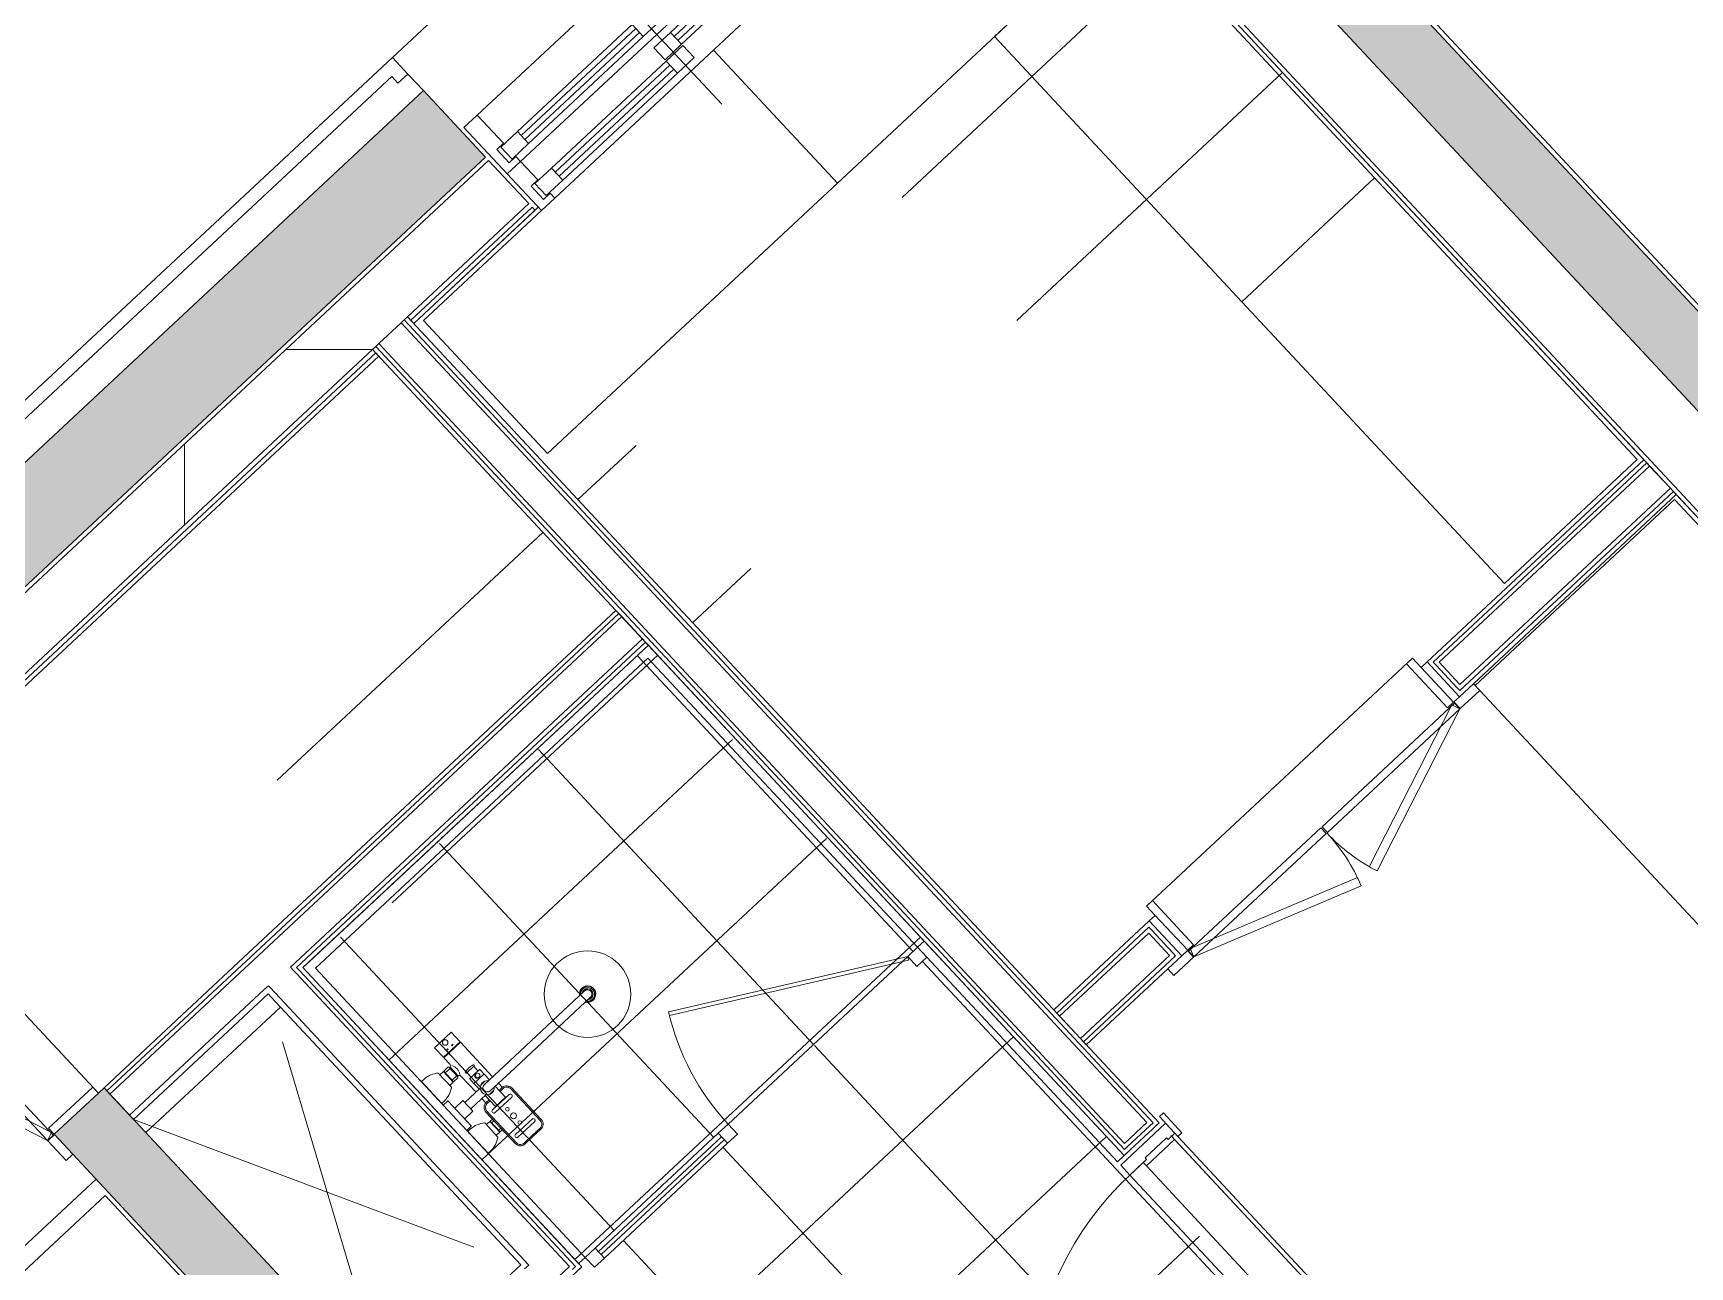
# Model space of a CAD drawing. Header units: millimetres. Extents: x -71377 to 516042, y -145869 to 441446.
# Drawn here: x 267481 to 271126, y 224229 to 226943 of the extents above; entities that cross this region are included whole.
import ezdxf

# ---------------------------------------------------------------- set-up
doc = ezdxf.new("R2010")
doc.units = ezdxf.units.MM
doc.header["$LTSCALE"] = 1000
doc.linetypes.add('_점선_S_', pattern=[1.6, 0.8, -0.8])
for name, color, linetype, lineweight in [('_ A-furn _', 6, 'Continuous', 5), ('A-door', 4, 'Continuous', 5), ('A-door-hdln', 8, 'Continuous', 5), ('A-ele-8', 8, 'Continuous', 5), ('A-fnsh', 5, 'Continuous', 5), ('A-fnsh-4', 4, 'Continuous', 5), ('A-furn', 6, 'Continuous', 5), ('A-glas', 5, 'Continuous', 5), ('A-hat', 251, 'Continuous', 5), ('A-insu', 251, 'Continuous', 5), ('A-wind', 4, 'Continuous', 5), ('A-wind-hdln', 8, 'Continuous', 5), ('A_cwall', 2, 'Continuous', 5), ('A_fnsh', 5, 'Continuous', 5), ('A_fnsh-4', 4, 'Continuous', 5), ('AA_발코니선', 4, '_점선_S_', 5), ('AA_오픈', 8, '_점선_S_', 5), ('AA_위생', 4, 'Continuous', 5), ('패밀리로 가져오기', 8, 'Continuous', 5)]:
    doc.layers.add(name, color=color, linetype=linetype, lineweight=lineweight)

# ---------------------------------------------------------------- blocks, each defined once
blk = doc.blocks.new('3D_수납가구 - 실선_ 대각선X-2308846-지반층 배치도')
at = {"layer": '_ A-furn _'}
for p, q in [((6.767919558114955e-14, 1049.999999999935), (600.0000000000015, 1049.999999999935)), ((0, 0), (0, 1034.99999999521)), ((600.0000000000015, 1049.999999999935), (600.0000000000015, -3.383959779057477e-14)), ((600.0000000000015, -3.383959779057477e-14), (0, 0))]:
    blk.add_line(p, q, dxfattribs=at)
blk = doc.blocks.new('대장2_59A_1층_rvt-6-지반층 배치도')
at = {"layer": 'A-furn', "extrusion": (0, 0, -1), "zscale": -1, "rotation": 316.9999987515241}
blk.add_blockref('3D_수납가구 - 실선_ 대각선X-2308846-지반층 배치도', (-8749.269176955406, -40678.44690634568), dxfattribs=at)
blk = doc.blocks.new('3D_팬트리문 - _A_팬트리문_8X23-2183192-지반층 배치도')
at = {"layer": 'A-furn'}
for p, q in [((-24.12295168562667, 209.3080573302106), (-400.0000000000002, 72.49999999997092)), ((-393.1595971334881, 53.70614758425229), (-17.2825488191147, 190.514204914492)), ((-24.12295168562667, 209.3080573302106), (-17.28254881911468, 190.514204914492)), ((24.12295168562662, 209.3080573302312), (17.28254881911464, 190.5142049145126)), ((393.1595971334881, 53.70614758427283), (17.28254881911463, 190.5142049145126)), ((24.12295168562662, 209.3080573302312), (400.0000000000002, 72.49999999999157)), ((-460.0000000000002, 72.49999999999378), (-460.0000000000001, 52.49999999999527)), ((-401.0000000000143, 72.49999999999378), (-460.0000000000002, 72.49999999999378)), ((-460.0000000000001, 52.49999999999527), (-417.9999999999964, 52.49999999999527)), ((-418, 52.50000000000309), (-418, -52.49999999999687)), ((-400.0000000000002, 52.50000000000309), (-418, 52.50000000000309)), ((-401.0000000000143, 52.49999999999527), (-401.0000000000143, 72.49999999999378)), ((-2.000000000008276, 72.49999999999645), (-400.0000000000067, 72.49999999999648)), ((-400.0000000000067, 72.49999999999648), (-400.0000000000067, 55.50000000002271)), ((-400.0000000000002, 72.49999999997092), (-393.1595971334881, 53.70614758425229)), ((-400.0000000000067, 55.50000000002271), (-2.000000000008276, 55.50000000002271)), ((-382.0000000000002, 52.49999999999213), (-400.0000000000002, 52.49999999999213)), ((-400.0000000000002, -52.49999999999689), (-400.0000000000002, 52.50000000000309)), ((-382.0000000000002, -80.49999999999855), (-382.0000000000002, 52.49999999999213)), ((-2.000000000008276, 55.50000000002271), (-2.000000000008276, 72.49999999999645)), ((1.999999999991766, 72.49999999998906), (1.999999999991766, 55.5000000000249)), ((400.0000000000103, 72.49999999998907), (1.999999999991766, 72.49999999998906)), ((1.999999999991766, 55.5000000000249), (400.0000000000102, 55.50000000002488)), ((400.0000000000002, 52.49999999999889), (381.9999999999999, 52.49999999999893)), ((381.9999999999999, 52.49999999999893), (381.9999999999999, -80.49999999999679)), ((400.0000000000002, 72.49999999999157), (393.1595971334881, 53.70614758427283)), ((400.0000000000102, 55.50000000002488), (400.0000000000103, 72.49999999998907)), ((418, 52.49999999999145), (400.0000000000002, 52.49999999999145)), ((400.0000000000002, 52.49999999999145), (400.0000000000002, -52.49999999999687)), ((460.0000000000002, 72.50000000000308), (400.9999999999847, 72.50000000000308)), ((400.9999999999847, 72.50000000000308), (400.9999999999847, 52.50000000000096)), ((418, -52.49999999999683), (418, 52.49999999999145)), ((417.9999999999754, 52.50000000000096), (460.0000000000002, 52.50000000000096)), ((460.0000000000002, 52.50000000000096), (460.0000000000002, 72.50000000000308)), ((-418, -52.49999999999687), (-400.0000000000002, -52.49999999999689)), ((-400.0000000000002, -52.49999999999591), (-400.0000000000002, -80.49999999999858)), ((400.0000000000002, -80.49999999999683), (400.0000000000002, -52.49999999999311)), ((400.0000000000002, -52.49999999999687), (418, -52.49999999999683)), ((-400.0000000000002, -80.49999999999858), (-382.0000000000002, -80.49999999999855)), ((-400.0000000000002, -80.49999999999672), (400.0000000000002, -80.49999999999672)), ((381.9999999999999, -80.49999999999679), (400.0000000000002, -80.49999999999683))]:
    blk.add_line(p, q, dxfattribs=at)
for centre, radius, start, end in [((-400.0000000000103, 72.49999999999285), 400.0000000000021, 359.9999999999997, 19.99999999999577), ((399.999999999869, 72.49999999999022), 399.9999999998775, 160, 180)]:
    blk.add_arc(centre, radius, start, end, dxfattribs=at)
blk = doc.blocks.new('3D_세대_샤워부스문 - _A_샤워부스문_10x18-2140221-지반층 배치도')
at = {"layer": 'A-door'}
for p, q in [((83.34628195640356, 278.0717967697243), (87.34628195640352, 284.9999999999998)), ((551.0000000000006, 8.07179676972455), (83.34628195640356, 278.0717967697243)), ((555.0000000000006, 14.99999999999994), (87.34628195640349, 284.9999999999998)), ((551.0000000000006, 8.07179676972455), (555.0000000000006, 14.99999999999994))]:
    blk.add_line(p, q, dxfattribs=at)
at = {"layer": 'A-door-hdln'}
blk.add_arc((555.0000000000006, 14.99999999999994), 539.9999999999997, 150.0000000000001, 180, dxfattribs=at)
at = {"layer": 'AA_위생'}
for p, q in [((-384.9999999999988, 14.99999999999997), (-414.9999999999989, 14.99999999999997)), ((-414.9999999999989, 14.99999999999997), (-414.9999999999989, -14.99999999999997)), ((-384.9999999999988, -15.00000000000001), (-384.9999999999988, 14.99999999999997)), ((-384.9999999999993, 4.100726368502299), (-14.99999999999997, 4.100726368502327)), ((-384.9995698269572, 14.99999999999997), (-15.00000000000823, 15)), ((15.00000000000002, 15), (-15.00000000000001, 15)), ((-15.00000000000001, 15), (-15.00000000000002, -15)), ((15.00000000000001, -15), (15.00000000000002, 15)), ((585.0000000000005, 15.00000000000001), (555.0000000000005, 14.99999999999997)), ((555.0000000000005, 14.99999999999997), (555.0000000000005, -15.00000000000001)), ((585.0000000000005, -14.99999999999997), (585.0000000000005, 15.00000000000001)), ((-414.9999999999989, -14.99999999999997), (-384.9999999999988, -15.00000000000001)), ((-384.9999999999993, -4.100726368499727), (-14.99999999999997, -4.100726368499701)), ((-384.9995698269572, -14.99999999999997), (-15.00000000000823, -15)), ((-15.00000000000002, -15), (15.00000000000001, -15)), ((555.0000000000005, -15.00000000000001), (585.0000000000005, -14.99999999999997))]:
    blk.add_line(p, q, dxfattribs=at)
blk = doc.blocks.new('2D_세대_샤워수전_레인형_ - 샤워수전_레인형__dwg-1840169-지반층 배치도')
at = {"layer": '패밀리로 가져오기'}
for p, q in [((-11.30000000001743, 402.7209829994827), (-11.30000000001743, 394.3513951962814)), ((11.2999999999884, 402.7209829994827), (11.29999999998836, 394.3513951962814)), ((-57.08702653672662, 109.3981898803904), (-55.36840286268851, 109.3981898803904)), ((-41, 82.39818988039045), (-40.99999999999999, 111.3981898803904)), ((-40.50000000000001, 111.8981898803904), (-9.449999999924318, 111.8981898803904)), ((22.3670345360006, 121.8981898803904), (9.500000000000014, 121.8981898803904)), ((22.33366408306756, 120.8981898803904), (22.33366408306757, 111.8981898803904)), ((25.33366408300934, 120.8981898803904), (25.33366408300935, 111.8981898803904)), ((132.3336640830094, 135.8981898803904), (37.33366408306757, 135.8981898803904)), ((132.3336640830094, 132.8981898803904), (37.33366408306755, 132.8981898803904)), ((-57.08702653672662, 84.39818988039043), (-55.36840286268851, 84.39818988039043)), ((-54.38238956552231, 87.23152321338421), (-54.3823895655223, 106.5648565468728)), ((-52.41036297110257, 106.8981898803904), (-40.99999999999999, 106.8981898803904)), ((-52.41036297110259, 86.89818988039042), (-40.99999999999999, 86.89818988039042)), ((-38.99999999999999, 97.56949525178061), (-38.99999999999999, 99.56949525186792)), ((-28.99999999999999, 99.56949525186792), (-28.99999999999999, 97.56949525178061)), ((-13.99999999999999, 103.5502572282858), (-14, 90.24612253249506)), ((-9.499999999999998, 38.5), (-9.500000000000002, 84.65074116628968)), ((9.500000000000004, 38.5), (9.500000000000005, 84.65074116628968)), ((14, 103.5502572282858), (14.00000000000002, 90.24612253249506)), ((22.33366408306756, 72.89818988039042), (22.33366408306756, 81.89818988039042)), ((25.33366408300936, 72.89818988039042), (25.33366408300936, 81.89818988039043)), ((-97.05114543371019, 40.00000000000001), (-54.651145433716, 40)), ((-61.90114543359959, 65.70000000018626), (-89.90114543371601, 65.70000000018626)), ((-88.79376077602501, 66.89664543507388), (-62.35276077591697, 66.89664543507388)), ((-88.79376077602501, 65.89664543507388), (-62.35276077591698, 65.89664543507388)), ((-86.85114543361124, 51.39999999987777), (-86.85114543361124, 65.70000000018626)), ((-85.85114543361122, 50.39999999987777), (-85.85114543361124, 51.39999999987778)), ((-65.85114543361125, 50.39999999987778), (-65.85114543361124, 51.39999999987778)), ((-64.85114543361124, 51.39999999987777), (-64.85114543361124, 65.70000000018625)), ((-9.499999999999993, 71.89818988039043), (-58.35276077591696, 71.89818988039042)), ((22.36703453600058, 71.89818988039042), (9.500000000000002, 71.89818988039043)), ((132.3336640830094, 60.89818988039043), (37.33366408306756, 60.8981898803904)), ((132.3336640830094, 57.89818988039043), (37.33366408306757, 57.8981898803904)), ((95.34885456628399, 39.99999999999999), (52.94885456628981, 39.99999999999999)), ((63.14885456638876, 51.39999999987775), (63.14885456638876, 57.89818988039041)), ((64.14885456638876, 50.39999999987776), (64.14885456638876, 51.39999999987775)), ((84.14885456638876, 50.39999999987776), (84.14885456638876, 51.39999999987776)), ((85.14885456638876, 51.39999999987776), (85.14885456638875, 57.89818988039041)), ((37.00000000000001, 14), (-37, 13.99999999999999))]:
    blk.add_line(p, q, dxfattribs=at)
at = {"layer": '패밀리로 가져오기', "flags": 128}
for points in [[(-9.49999999999999, 96.89818988039043), (-9.500000000000005, 156.4406407167844), (-9.500000000000005, 398.536189097882)], [(9.500000000000005, 96.89818988039042), (9.49999999999999, 156.4406407167844), (9.500000000000039, 398.536189097882)], [(-9.49999999999998, 121.8981898803904), (-113.3511454336112, 121.8981898803904), (-113.3511454336112, 71.89818988039043), (-92.79376077611232, 71.89818988039043)], [(-9.449999999924326, 81.89818988039042), (-26.99999999999999, 81.8981898803904), (-27, 111.8981898803904)], [(9.499999999999998, 111.8981898803904), (43.01499999998487, 111.8981898803904), (43.01499999998489, 81.89818988039042), (9.50000000000001, 81.8981898803904)], [(43.83366408300935, 71.89818988039042), (43.83366408300936, 96.89818988039043), (43.83366408300937, 121.8981898803904)], [(51.83366408300936, 71.89818988039042), (51.83366408300935, 96.89818988039042), (51.83366408300937, 121.8981898803904)], [(117.8336640830676, 71.8981898803904), (117.8336640830676, 96.89818988039042), (117.8336640830676, 121.8981898803904)], [(125.8336640830094, 71.8981898803904), (125.8336640830094, 96.89818988039042), (125.8336640830094, 121.8981898803904)], [(144.3336640830676, 72.8981898803904), (144.3336640830676, 96.89818988039042), (144.3336640830676, 120.8981898803904)], [(147.3336640830094, 72.8981898803904), (147.3336640830094, 96.89818988039043), (147.3336640830094, 120.8981898803904)], [(-29, 81.89818988039042), (-26.99999999999999, 81.8981898803904), (-40.5, 81.89818988039042)], [(-91.85114543361125, 40.00000000000001), (-91.85114543361125, 50.39999999987778), (-59.85114543361124, 50.39999999987777), (-59.85114543361123, 40.00000000000001)], [(-88.79376077602501, 65.70000000018625), (-88.79376077602501, 67.89664543507388), (-62.35276077591698, 67.89664543507388), (-62.35276077591698, 65.70000000018626)], [(16, 14), (16, 38.5), (-16, 38.5), (-16, 14)], [(90.14885456638876, 57.89818988039042), (90.14885456638876, 51.39999999987776), (58.14885456638877, 51.39999999987777), (58.14885456638876, 57.89818988039041)], [(90.14885456638876, 39.99999999999999), (90.14885456638876, 50.39999999987776), (58.14885456638877, 50.39999999987777), (58.14885456638876, 39.99999999999999)], [(-108.8511454336112, 8), (-108.8511454336112, 0), (-42.85114543361124, 0), (-42.85114543361124, 8.000000000000007)], [(38, 13), (38, 0), (-38, 0), (-38, 13)], [(107.1488545663888, 7.999999999999992), (107.1488545663888, 0), (41.14885456638876, 0), (41.14885456638876, 7.999999999999994)]]:
    blk.add_lwpolyline(points, dxfattribs=at)
for points in [[(-114.8511454336113, 71.89818988039042), (-114.8511454336113, 121.8981898803904), (-143.3511454336112, 121.8981898803904), (-143.3511454336112, 71.89818988039043)], [(-122.2066063033999, 102.8981898803904), (-121.2066063033999, 106.8981898803904), (-120.2066063035163, 102.8981898803904)], [(-122.2066063033999, 90.89818988039043), (-121.2066063033999, 86.89818988039043), (-120.2066063035163, 90.89818988039043)], [(-91.85114543361125, 64.20000000018626), (-91.85114543361125, 51.39999999987778), (-59.85114543361124, 51.39999999987778), (-59.85114543361124, 64.20000000018628), (-61.35114543361123, 65.70000000018625), (-90.35114543361125, 65.70000000018626)]]:
    blk.add_lwpolyline(points, close=True, dxfattribs=at)
at = {"layer": '패밀리로 가져오기'}
for centre, radius in [((0, 398.536189097882), 95.25000000000013), ((-135.8999999999942, 96.89818988039045), 5.999999999999983), ((-33.99999999999999, 99.56949525186793), 4.999999999999985), ((64.83366408300935, 96.89818988039043), 4.000000000000017), ((84.83366408300935, 96.89818988039043), 6.500000000000015), ((104.8336640830094, 96.89818988039043), 4)]:
    blk.add_circle(centre, radius, dxfattribs=at)
for centre, radius, start, end in [((0, 398.536189097882), 18.19999999999983, 301.4650270673162, 238.5349729326834), ((0, 398.536189097882), 17.49999999999998, 302.8783495663758, 237.1216504336238), ((0, 398.536189097882), 15.30000000000021, 308.3829858277738, 231.6170141722258), ((0, 398.536189097882), 12.04999999999929, 322.0345389630933, 217.9654610369061), ((0, 398.536189097882), 9.500000000001839, 1.717499527990299e-13, 180.0000000000005), ((-116.3521201349213, 121.4142662723898), 3.000974701191495, 300.0000000112149, 0), ((-57.08702653672661, 108.3981898803904), 0.9999999999999991, 90.0000000000002, 169.3106555670361), ((-55.36840286268851, 108.3981898803904), 1.000000000000002, 9.594068217683, 90), ((-40.5, 111.3981898803904), 0.4999999999999915, 90.0000000000004, 180.0000000000004), ((37.33366408306756, 120.8981898803904), 14.99999999999997, 89.9999999999999, 180.0000000000001), ((37.33366408306756, 120.8981898803904), 11.99999999999999, 90.00000000000001, 180.0000000000001), ((47.83366408300938, 121.8981898803904), 3.999999999999993, 0, 180), ((121.8336640830676, 121.8981898803904), 3.99999999999998, 359.9999999999994, 180.0000000000002), ((132.3336640830094, 120.8981898803904), 15.00000000000002, 359.9999999999996, 90.00000000000006), ((132.3336640830094, 120.8981898803904), 12.00000000000004, 359.9999999999996, 90.0000000000001), ((-116.3521201349213, 72.38211348789629), 3.000974701191495, 0, 59.99999998878535), ((-75.57837394121454, 50.88423799347949), 25.64525022496746, 58.48632316222375, 120.9379798025123), ((3.837106612802019, 96.89818988039043), 62.99999999999998, 169.310655567037, 190.6893444329626), ((-57.08702653672662, 85.39818988039042), 1.000000000000004, 190.6893444329631, 270.0000000000009), ((-55.36840286268852, 85.39818988039042), 0.9999999999999966, 269.9999999999998, 350.4059317823167), ((-52.41036297110259, 108.8981898803904), 2, 189.5940682176832, 270.0000000000002), ((-52.41036297110259, 84.89818988039042), 1.999999999999993, 89.9999999999998, 170.405931782317), ((-40.5, 82.39818988039043), 0.5, 180, 269.9999999999996), ((-33.99999999999999, 97.56949525178061), 4.999999999999886, 180.0000000000003, 359.9999999999996), ((0, 96.89818988039043), 15.50000000000069, 127.7997224254523, 52.20027757454736), ((0, 96.89818988039043), 9.500000000000021, 180.0000000000004, 359.9999999999996), ((-51.65353735370444, 5.084007020574064), 57.27189000825901, 142.4355662199818, 177.0815288274644), ((-92.79376077611232, 67.89818988039043), 3.999999999999993, 359.9999999999996, 89.9999999999999), ((-58.35276077591696, 67.89818988039042), 4, 90.00000000000001, 180), ((-100.048753513518, 5.084007020574068), 57.27189000825894, 2.918471172535622, 37.56443378001811), ((37.33366408306757, 72.89818988039042), 15.00000000000001, 180.0000000000003, 270.0000000000001), ((37.33366408306757, 72.89818988039042), 12.00000000000003, 180.0000000000003, 270), ((98.34646264629555, 5.084007020574052), 57.271890008259, 142.4355662199818, 177.0815288274644), ((47.83366408300936, 71.89818988039042), 4.000000000000001, 180.0000000000001, 359.9999999999996), ((49.95124648648198, 5.08400702057406), 57.27189000825894, 2.918471172535612, 37.5644337800181), ((121.8336640830676, 71.8981898803904), 4.000000000000007, 180.0000000000003, 359.9999999999996), ((132.3336640830094, 72.89818988039042), 15, 269.9999999999999, 5.724998426634331e-14), ((132.3336640830094, 72.89818988039042), 11.99999999999997, 269.9999999999999, 0), ((-37, 13), 0.9999999999999978, 89.9999999999998, 180.0000000000002), ((37, 13), 0.9999999999999957, 359.9999999999996, 89.9999999999999)]:
    blk.add_arc(centre, radius, start, end, dxfattribs=at)
blk = doc.blocks.new('2D_세대_샤워수전_레인형_ - 2D_세대_샤워수전_레인형_-1840170-지반층 배치도')
blk.add_blockref('2D_세대_샤워수전_레인형_ - 샤워수전_레인형__dwg-1840169-지반층 배치도', (0, 0))
blk = doc.blocks.new('3D_수납가구 - 실선_ 대각선X-2308847-지반층 배치도')
at = {"layer": '_ A-furn _'}
for p, q in [((0, 847.5000000000068), (399.9999999999999, 847.5000000000069)), ((0, 0), (0, 847.5000000000068)), ((399.9999999999999, 847.5000000000069), (399.9999999999999, 0)), ((400, 0), (0, 0))]:
    blk.add_line(p, q, dxfattribs=at)
blk = doc.blocks.new('3D_수납가구 - 실선_ 대각선X-2308848-지반층 배치도')
at = {"layer": '_ A-furn _'}
for p, q in [((-6.767919558114955e-14, 872.5000000000201), (399.9999999999999, 872.5000000000202)), ((0, 0), (-6.767919558114955e-14, 872.5000000000201)), ((399.9999999999999, 490.0000000003724), (399.9999999999999, 0)), ((400, 0), (0, 0))]:
    blk.add_line(p, q, dxfattribs=at)
blk = doc.blocks.new('3D_수납가구 - 실선_ 대각선X-V24-지반층 배치도')
at = {"layer": '_ A-furn _'}
for p, q in [((-6.767919558114955e-14, 872.5000000000201), (399.9999999999999, 872.5000000000202)), ((0, 0), (-6.767919558114955e-14, 872.5000000000201)), ((399.9999999999999, 872.5000000000202), (399.9999999999999, 517.5000000049671)), ((400, 0), (0, 0))]:
    blk.add_line(p, q, dxfattribs=at)
blk = doc.blocks.new('3D_수납가구 - 실선_ 대각선X-2308849-지반층 배치도')
at = {"layer": '_ A-furn _'}
for p, q in [((6.767919558114955e-14, 797.4999999999825), (399.9999999999999, 797.4999999999825)), ((0, 0), (6.767919558114955e-14, 797.4999999999825)), ((399.9999999999999, 797.4999999999825), (399.9999999999999, 0)), ((400, 0), (0, 0))]:
    blk.add_line(p, q, dxfattribs=at)
blk = doc.blocks.new('3D_주방_아일랜드식탁 - _A_주방_아일랜드_11X7-1959760-지반층 배치도')
at = {"layer": 'A-furn'}
for p, q in [((-348.8351833566197, 163.4132399146711), (751.16481664338, 163.4130656329214)), ((-348.8351833566197, -536.5868153540558), (-348.8351833566197, 163.4132399146711)), ((751.16481664338, 163.4130656329214), (751.16481664338, -536.5868153540557)), ((751.16481664338, -536.5868153540557), (-348.8351833566197, -536.5868153540558))]:
    blk.add_line(p, q, dxfattribs=at)
blk = doc.blocks.new('세대외여닫이문 - _A_ABS_7_5X21_욕실2-V43-지반층 배치도')
at = {"layer": 'A-door'}
for p, q in [((-395.0000000000334, 74.4999999999901), (-335.0000000000362, 74.49999999999031)), ((-395.0000000000333, 62.49999999999012), (-395.0000000000334, 74.4999999999901)), ((-335.0000000000362, 74.49999999999031), (-335.0000000000361, 62.49999999999029)), ((334.9999999999766, 74.49999999999244), (394.9999999999793, 74.49999999999264)), ((334.9999999999767, 62.49999999999248), (334.9999999999766, 74.49999999999244)), ((394.9999999999793, 74.49999999999264), (394.9999999999793, 62.49999999999266)), ((-335.0000000000361, 62.49999999999029), (-395.0000000000333, 62.49999999999012)), ((-375.0000000000083, 62.49999999999005), (-345.0000000000246, 62.49999999999007)), ((-375.0000000000083, -72.50000000000986), (-375.0000000000083, 62.49999999999005)), ((-350.0000000000221, 42.49999999996983), (-350.0000000000221, -22.50000000002964)), ((-345.0000000000246, 42.49999999996983), (-350.0000000000221, 42.49999999996983)), ((-350.0000000000214, 42.49999999996912), (-345.0000000000247, 42.49999999996912)), ((-350.0000000000214, -22.50000000002967), (-350.0000000000214, 42.49999999996912)), ((-345.0000000000246, 62.49999999999007), (-345.0000000000246, 42.49999999996983)), ((-345.0000000000247, 42.49999999996912), (-345.0000000000247, 52.49999999996742)), ((-345.0000000000247, 52.49999999996742), (-335.0000000000133, 52.49999999996744)), ((-335.0000000000133, 52.49999999996744), (-335.0000000000133, -32.50000000000955)), ((394.9999999999793, 62.49999999999266), (334.9999999999767, 62.49999999999248)), ((334.9999999999918, 52.49999999996742), (344.9999999999886, 52.49999999996742)), ((334.9999999999918, -32.50000000000955), (334.9999999999918, 52.49999999996742)), ((344.9999999999886, 62.49999999999005), (374.9999999999916, 62.49999999999005)), ((344.9999999999886, 42.49999999996782), (344.9999999999886, 62.49999999999005)), ((344.9999999999886, 52.49999999996742), (344.9999999999886, 42.49999999996744)), ((344.9999999999886, 42.49999999996744), (349.9999999999886, 42.49999999996743)), ((349.9999999999882, 42.4999999999678), (344.9999999999886, 42.49999999996782)), ((349.9999999999886, 42.49999999996743), (349.9999999999886, -22.50000000002967)), ((349.9999999999882, -22.5000000000297), (349.9999999999882, 42.4999999999678)), ((374.9999999999916, 62.49999999999005), (374.9999999999916, -72.50000000000988)), ((374.9999999999916, 52.49999999994211), (419.9999999999917, 52.49999999994211)), ((374.9999999999916, -72.50000000000988), (374.9999999999916, 52.49999999994211)), ((-350.0000000000221, -22.50000000002964), (-345.0000000000246, -22.50000000002957)), ((-345.0000000000247, -22.50000000002964), (-350.0000000000214, -22.50000000002967)), ((-345.0000000000246, -22.50000000002957), (-345.0000000000247, -72.50000000000985)), ((-345.0000000000247, -32.50000000000956), (-345.0000000000247, -22.50000000002964)), ((-335.0000000000133, -32.50000000000955), (-345.0000000000247, -32.50000000000956)), ((344.9999999999886, -32.50000000000953), (334.9999999999918, -32.50000000000955)), ((344.9999999999887, -22.50000000002964), (344.9999999999886, -32.50000000000953)), ((349.9999999999886, -22.50000000002967), (344.9999999999887, -22.50000000002964)), ((344.9999999999887, -22.50000000002964), (349.9999999999882, -22.5000000000297)), ((344.9999999999886, -72.50000000000986), (344.9999999999887, -22.50000000002964)), ((-345.0000000000247, -72.50000000000985), (-375.0000000000083, -72.50000000000986)), ((305.1522120763183, -69.01377029010321), (245.0147495804331, -756.3881119734076)), ((344.9999999999881, -72.50000000000956), (284.8625375041028, -759.874341683314)), ((305.1522120763183, -69.01377029010321), (344.9999999999881, -72.50000000000956)), ((374.9999999999916, -72.50000000000988), (344.9999999999886, -72.50000000000986)), ((419.9999999999917, -72.50000000000988), (374.9999999999916, -72.50000000000988)), ((245.0147495804331, -756.3881119734076), (284.8625375041028, -759.874341683314))]:
    blk.add_line(p, q, dxfattribs=at)
at = {"layer": 'A-door-hdln'}
for p, q in [((-350.0000000000221, 42.49999999996983), (-345.0000000000246, 42.49999999996983)), ((-345.0000000000247, 42.49999999996912), (-350.0000000000214, 42.49999999996912)), ((-345.0000000000246, 42.49999999996983), (-345.0000000000246, 62.49999999999007)), ((-345.0000000000247, 52.49999999996742), (-345.0000000000247, 42.49999999996912)), ((-335.0000000000133, 52.49999999996744), (-345.0000000000247, 52.49999999996742)), ((-335.0000000000361, 62.49999999999278), (334.9999999999767, 62.49999999999276)), ((-335.0000000000136, 52.49999999996746), (334.9999999999917, 52.49999999996742)), ((344.9999999999886, 52.49999999996742), (334.9999999999918, 52.49999999996742)), ((344.9999999999886, 62.49999999999007), (344.9999999999886, 42.49999999996782)), ((349.9999999999886, 42.49999999996743), (344.9999999999886, 42.49999999996744)), ((344.9999999999886, 42.49999999996782), (349.9999999999882, 42.4999999999678)), ((419.9999999999917, -72.50000000000988), (374.9999999999916, 52.49999999994215)), ((-345.0000000000246, -22.50000000002957), (-350.0000000000221, -22.50000000002964)), ((-350.0000000000214, -22.50000000002967), (-345.0000000000247, -22.50000000002964)), ((-345.0000000000246, -32.50000000000953), (-345.0000000000246, -22.50000000002957)), ((-345.0000000000247, -22.50000000002964), (-345.0000000000247, -32.50000000000956)), ((-345.0000000000247, -72.50000000000988), (-345.0000000000247, -32.50000000000956)), ((-345.0000000000247, -32.50000000000956), (-335.0000000000133, -32.50000000000955)), ((-335.0000000000139, -32.49999999999351), (334.9999999999916, -32.49999999999349)), ((334.9999999999918, -32.50000000000955), (344.9999999999886, -32.50000000000953)), ((344.9999999999887, -22.50000000002964), (349.9999999999886, -22.50000000002967)), ((344.9999999999886, -32.50000000000953), (344.9999999999887, -22.50000000002964)), ((344.9999999999887, -22.50000000002964), (344.9999999999886, -32.50000000000953)), ((349.9999999999882, -22.5000000000297), (344.9999999999887, -22.50000000002964)), ((344.9999999999886, -32.50000000000953), (344.9999999999886, -72.50000000000986)), ((-345.0000000000246, -72.50000000000607), (344.9999999999886, -72.50000000000608)), ((192.2155271147412, -671.4631915612084), (207.90356080932, -492.1481459046944)), ((207.90356080932, -492.1481459046944), (227.8274547711548, -493.8912607596475)), ((227.8274547711548, -493.8912607596475), (213.8825359315292, -653.2824124543267)), ((347.370818542164, -504.3499498893667), (333.4258997025385, -663.741101584046)), ((367.2947125039989, -506.0930647443199), (347.370818542164, -504.3499498893667)), ((351.6066788094202, -685.4081104008338), (367.2947125039989, -506.0930647443197)), ((213.8825359315292, -653.2824124543267), (243.7683768742816, -655.8970847367564)), ((240.2821471643752, -695.7448726604264), (245.5114917292347, -635.9731907749217)), ((245.5114917292347, -635.9731907749217), (255.4734387101522, -636.8447482023984)), ((255.4734387101523, -636.8447482023983), (250.2440941452927, -696.6164300879028)), ((295.3212266338219, -640.3309779123045), (290.0918820689624, -700.1026597978092)), ((305.2831736147394, -641.2025353397812), (295.3212266338219, -640.3309779123047)), ((300.0538290498799, -700.974217225286), (305.2831736147393, -641.2025353397811)), ((242.0252620193285, -675.8209786985913), (192.2155271147412, -671.4631915612082)), ((301.796943904833, -681.0503232634509), (351.6066788094202, -685.4081104008338)), ((333.4258997025385, -663.741101584046), (303.5400587597861, -661.1264293016162)), ((250.2440941452927, -696.6164300879028), (240.2821471643752, -695.7448726604264)), ((290.0918820689624, -700.1026597978092), (300.0538290498799, -700.974217225286))]:
    blk.add_line(p, q, dxfattribs=at)
blk.add_arc((344.9999999999881, -72.50000000000969), 690.0000000000007, 179.9999999999999, 264.9999999999996, dxfattribs=at)
blk = doc.blocks.new('3D_팬트리문 - _A_팬트리문_7_5X23-2145589-지반층 배치도')
at = {"layer": 'A-furn'}
for p, q in [((-22.61526720527485, 198.2575537470681), (-375.0000000000001, 69.99999999996842)), ((-22.61526720527485, 198.2575537470681), (-15.77486433876288, 179.4637013313495)), ((22.6152672052749, 198.2575537470894), (15.77486433876293, 179.4637013313707)), ((22.6152672052749, 198.2575537470894), (375.0000000000001, 69.99999999998973)), ((-368.1595971334881, 51.20614758424975), (-15.77486433876283, 179.4637013313495)), ((368.1595971334881, 51.20614758427104), (15.7748643387629, 179.4637013313707)), ((-435.0000000000002, 69.9999999999938), (-435.0000000000002, 49.99999999999527)), ((-376.0000000000142, 69.999999999992), (-435.0000000000002, 69.9999999999938)), ((-435.0000000000002, 49.99999999999527), (-376.0000000000142, 49.99999999999527)), ((-376.0000000000142, 49.99999999999527), (-376.0000000000142, 69.999999999992)), ((-2.000000000008276, 69.99999999999334), (-375.0000000000067, 69.99999999999336)), ((-375.0000000000067, 69.99999999999336), (-375.0000000000067, 53.00000000001959)), ((-375.0000000000001, 69.99999999996842), (-368.1595971334881, 51.20614758424975)), ((-375.0000000000067, 53.00000000001959), (-2.000000000008276, 53.00000000001959)), ((-375.0000000000001, 49.99999999999212), (-375, -82.9999999999985)), ((-357.0000000000003, 49.99999999999216), (-375.0000000000001, 49.99999999999212)), ((-357.0000000000003, -82.99999999999852), (-357.0000000000003, 49.99999999999216)), ((-2.000000000008276, 53.00000000001959), (-2.000000000008276, 69.99999999999334)), ((1.999999999991762, 69.99999999998593), (1.999999999991758, 53.00000000002177)), ((375.0000000000102, 69.99999999998595), (1.999999999991762, 69.99999999998593)), ((1.999999999991758, 53.00000000002177), (375.0000000000102, 53.00000000002183)), ((375.0000000000002, 49.99999999999896), (357, 49.99999999999896)), ((357, 49.99999999999896), (357, -82.99999999999675)), ((375.0000000000001, 69.99999999998973), (368.1595971334881, 51.20614758427104)), ((375.0000000000102, 53.00000000002183), (375.0000000000102, 69.99999999998595)), ((375.0000000000002, -82.99999999999676), (375.0000000000002, 49.99999999999896)), ((435.0000000000002, 70.0000000000031), (375.9999999999847, 70.00000000000308)), ((375.9999999999847, 70.00000000000308), (375.9999999999846, 50.00000000000088)), ((375.9999999999846, 50.00000000000088), (435.0000000000003, 50.00000000000102)), ((435.0000000000003, 50.00000000000102), (435.0000000000002, 70.0000000000031)), ((-375, -82.9999999999985), (-357.0000000000003, -82.99999999999852)), ((-375.0000000000002, -82.99999999999667), (375, -82.99999999999665)), ((357, -82.99999999999675), (375.0000000000002, -82.99999999999676))]:
    blk.add_line(p, q, dxfattribs=at)
for centre, radius, start, end in [((-375.0000000000102, 69.99999999999085), 375.0000000000022, 4.342517325091504e-15, 19.99999999999578), ((374.9999999998687, 69.99999999998847), 374.9999999998772, 160, 180)]:
    blk.add_arc(centre, radius, start, end, dxfattribs=at)
blk = doc.blocks.new('미서기창__이중창_ - _A_PW_9X11-2151469-지반층 배치도')
at = {"layer": 'A-glas'}
for p, q in [((24.99999999889611, 95.99999999996952), (369.9999999990006, 95.99999999996949)), ((24.99999999889611, 84.00000000004154), (369.9999999990006, 84.00000000004157)), ((-370.0000000012257, 55.99999999998192), (-25.00000000112713, 55.99999999998192)), ((-370.0000000012256, 44.00000000005395), (-25.00000000112713, 44.00000000005395)), ((24.99999999889615, -13.99999999996751), (369.9999999990026, -13.99999999996751)), ((24.99999999889615, -25.99999999989548), (369.9999999990026, -25.99999999989548)), ((-370.0000000012242, -53.99999999995842), (-25.00000000112714, -53.99999999995842)), ((-370.0000000012242, -66.00000000002332), (-25.00000000112714, -66.0000000000233))]:
    blk.add_line(p, q, dxfattribs=at)
at = {"layer": 'A-wind'}
for p, q in [((-450.0000000000074, 14.99999999997392), (-450.0000000000074, 155.0000000000081)), ((-450.0000000000074, 155.0000000000081), (-409.9999999986561, 155.0000000000081)), ((-409.9999999986561, 155.0000000000081), (-409.9999999986561, 70.00000000007938)), ((410.0000000008582, 155.0000000000081), (449.9999999999922, 155.0000000000081)), ((410.0000000008582, 110.0000000000703), (410.0000000008582, 155.0000000000081)), ((449.9999999999922, 155.0000000000081), (449.9999999999922, 14.99999999997392)), ((429.9999999989178, 110.0000000000703), (410.0000000008582, 110.0000000000703)), ((429.9999999989178, 70.00000000104963), (429.9999999989178, 110.0000000000703)), ((-25.00000000112717, 108.0000000000361), (24.9999999988961, 108.0000000000361)), ((-25.00000000112716, 72.00000000094522), (-25.00000000112717, 108.0000000000361)), ((24.9999999988961, 108.0000000000361), (24.99999999889611, 72.00000000094522)), ((369.9999999990006, 108.0000000000361), (419.999999999024, 108.0000000000361)), ((369.9999999990006, 72.0000000009452), (369.9999999990006, 108.0000000000361)), ((419.999999999024, 108.0000000000361), (419.999999999024, 72.00000000094522)), ((-409.9999999986561, 70.00000000007938), (-430.0000000011426, 70.00000000007938)), ((-430.0000000011426, 70.00000000007938), (-430.0000000011426, 30.00000000009176)), ((-420.0000000012491, 68.0000000000485), (-370.0000000012256, 68.0000000000485)), ((-420.0000000012491, 31.99999999998741), (-420.0000000012491, 68.0000000000485)), ((-370.0000000012256, 68.0000000000485), (-370.0000000012256, 31.99999999998738)), ((24.99999999889611, 72.00000000094522), (-25.00000000112716, 72.00000000094522)), ((-25.00000000112716, 68.0000000000485), (24.99999999889613, 68.0000000000485)), ((-25.00000000112716, 31.99999999998738), (-25.00000000112716, 68.0000000000485)), ((24.99999999889613, 68.0000000000485), (24.99999999889613, 31.99999999998738)), ((419.999999999024, 72.00000000094522), (369.9999999990006, 72.0000000009452)), ((410.0000000003047, 14.99999999997392), (410.0000000003047, 70.00000000104963)), ((410.0000000003047, 70.00000000104963), (429.9999999989178, 70.00000000104963)), ((-409.9999999986549, 14.99999999997392), (-450.0000000000074, 14.99999999997392)), ((-450.0000000000074, 14.99999999997392), (-450.0000000000074, -94.99999999999167)), ((-430.0000000011426, 30.00000000009176), (-409.9999999986549, 30.00000000009179)), ((-370.0000000012256, 31.99999999998738), (-420.0000000012491, 31.99999999998741)), ((-409.9999999986549, 30.00000000009179), (-409.9999999986549, 14.99999999997392)), ((-409.9999999986549, -39.99999999999626), (-409.9999999986549, 14.99999999997392)), ((24.99999999889613, 31.99999999998738), (-25.00000000112716, 31.99999999998738)), ((449.9999999999922, 14.99999999997392), (410.0000000003047, 14.99999999997392)), ((410.0000000003047, -5.346656450910814e-12), (410.0000000003047, 14.99999999997392)), ((449.9999999999922, 14.99999999997392), (449.9999999999922, -94.9999999999917)), ((-25.00000000112713, -1.999999999900937), (24.99999999889615, -1.999999999900937)), ((-25.00000000112713, -37.99999999996206), (-25.00000000112713, -1.999999999900937)), ((24.99999999889615, -1.999999999900937), (24.99999999889615, -37.99999999996206)), ((369.9999999990025, -1.999999999900937), (419.9999999990255, -1.999999999900937)), ((369.9999999990026, -37.99999999996206), (369.9999999990025, -1.999999999900937)), ((430.0000000000282, -5.380496048701389e-12), (410.0000000003047, -5.346656450910814e-12)), ((419.9999999990255, -1.999999999900937), (419.9999999990256, -37.99999999996209)), ((430.0000000000282, -39.99999999999626), (430.0000000000282, -5.380496048701389e-12)), ((-430.0000000011415, -79.99999999998546), (-430.0000000011415, -39.99999999999626)), ((-430.0000000011415, -39.99999999999626), (-409.9999999986549, -39.99999999999626)), ((-420.0000000012479, -42.00000000003042), (-370.0000000012242, -42.00000000003045)), ((-420.0000000012478, -77.99999999995124), (-420.0000000012479, -42.00000000003042)), ((-370.0000000012242, -42.00000000003045), (-370.0000000012242, -77.99999999995127)), ((24.99999999889615, -37.99999999996206), (-25.00000000112713, -37.99999999996206)), ((-25.00000000112713, -42.00000000003045), (24.99999999889615, -42.00000000003045)), ((-25.00000000112714, -77.99999999995127), (-25.00000000112713, -42.00000000003045)), ((24.99999999889615, -42.00000000003045), (24.99999999889615, -77.99999999995127)), ((419.9999999990256, -37.99999999996209), (369.9999999990026, -37.99999999996206)), ((410.0000000003059, -94.99999999999167), (410.0000000003058, -39.99999999999618)), ((410.0000000003058, -39.99999999999618), (430.0000000000282, -39.99999999999626)), ((-450.0000000000074, -94.99999999999167), (-409.9999999986539, -94.99999999999163)), ((-409.9999999986539, -79.99999999998546), (-430.0000000011415, -79.99999999998546)), ((-370.0000000012242, -77.99999999995127), (-420.0000000012478, -77.99999999995124)), ((-409.9999999986539, -94.99999999999163), (-409.9999999986539, -79.99999999998546)), ((24.99999999889615, -77.99999999995127), (-25.00000000112714, -77.99999999995127)), ((449.9999999999922, -94.9999999999917), (410.0000000003059, -94.99999999999167))]:
    blk.add_line(p, q, dxfattribs=at)
at = {"layer": 'A-wind-hdln'}
for p, q in [((-6.463363177999782e-12, 255.0000000010282), (-6.480282976895069e-12, -195.0000000000113)), ((-409.9999999986561, 155.0000000000081), (410.0000000008582, 155.0000000000081)), ((24.9999999988961, 108.0000000000361), (369.9999999990006, 108.0000000000361)), ((-370.0000000012256, 68.0000000000485), (-25.00000000112713, 68.0000000000485)), ((24.99999999889611, 72.00000000094522), (369.9999999990006, 72.0000000009452)), ((410.0000000003047, 14.99999999997392), (-409.9999999986549, 14.99999999997392)), ((-370.0000000012256, 31.99999999998738), (-25.00000000112713, 31.99999999998738)), ((24.99999999889615, -1.999999999900937), (369.9999999990025, -1.999999999900937)), ((-370.0000000012242, -42.00000000003045), (-25.00000000112713, -42.00000000003045)), ((24.99999999889615, -37.99999999996206), (369.9999999990026, -37.99999999996206)), ((410.0000000003059, -94.99999999999167), (-409.9999999986538, -94.9999999999917)), ((-370.0000000012242, -77.99999999995127), (-25.00000000112713, -77.99999999995127))]:
    blk.add_line(p, q, dxfattribs=at)
blk = doc.blocks.new('대장2_59A_1층_rvt-7-지반층 배치도')
at = {"layer": 'A-hat'}
h = blk.add_hatch(dxfattribs=at)
h.set_pattern_fill('FP_45', color=256, style=0, pattern_type=2)
h.set_pattern_definition([(0, (-96985.918, -23353.236), (0, 800), []), (90, (-96985.918, -23353.236), (-800, 4.898587196589413e-14), [])])
h.paths.add_polyline_path([(4051.331601482752, -42194.79367546801), (5616.428491145754, -40735.31715083077), (5527.768702265901, -40640.24117155216), (3962.671812602921, -42099.71769618942), (4047.001118125227, -42190.14980081899)])
h.paths.add_polyline_path([(6289.27388296352, -40107.87864491199), (6647.637189475086, -39773.69944067258), (6558.977400595278, -39678.62346139395), (6200.614094083637, -40012.80266563334)])
h = blk.add_hatch(dxfattribs=at)
h.set_pattern_fill('FP_139', color=256, style=0, pattern_type=2)
h.set_pattern_definition([(223, (5790.741999999999, -42227.234), (204.5995080187495, -219.4061104857511), []), (313, (5790.741999999999, -42227.234), (219.4061104857511, 204.5995080187495), [])])
h.paths.add_polyline_path([(5726.041533418251, -43066.94426101877), (6486.649367646995, -42357.66594998012), (5873.191828436143, -41712.80291988531), (5125.104729899535, -42422.5184643758), (5719.434672582065, -43059.85927049606)])
h = blk.add_hatch(dxfattribs=at)
h.set_pattern_fill('FP_136', color=256, style=0, pattern_type=2)
h.set_pattern_definition([(313, (6185.134, -43090.051), (219.4061104857511, 204.5995080187495), []), (43, (6185.134, -43090.051), (-204.5995080187495, 219.4061104857511), [])])
h.paths.add_polyline_path([(6349.2585365246, -44468.39770305542), (7460.919939109921, -43431.7687632998), (7409.770060910039, -43376.91723679291), (7425.76113139718, -43364.73997664646), (6952.454258454131, -42857.18051803615), (6939.191181470994, -42872.28319292961), (6927.007195618386, -42842.62511937636), (6926.538320166142, -42829.38907793928), (6486.649367646995, -42357.66594998012), (6472.153447445692, -42371.44656243988), (6492.482245191817, -42393.2465281029), (6470.541634589025, -42413.7064793828), (6450.0816833091, -42391.76586878007), (6059.019721707991, -42764.19401754229), (6075.610643739503, -42781.98560242214), (5760.208066955813, -43074.25779788637), (5732.861517178217, -43060.58452299756), (5367.188887034906, -43415.2569858857), (6338.449046743222, -44456.80594494889)])
h.paths.add_polyline_path([(6350.249441452402, -44440.13925356268), (5403.960924192691, -43408.30912586152), (5474.999106444935, -43354.92030672814), (5565.771852308689, -43452.26215486291), (5806.034969370276, -43239.75832189637), (5877.861773127702, -43219.42706816231), (5879.055691462068, -43219.16807345465), (5985.924968221732, -43230.78658099509), (6040.570349021624, -43254.28458905077), (6125.01270431635, -43328.25510620594), (6173.613642640055, -43429.44847342915), (6178.200837923313, -43539.96196218213), (6154.436554607815, -43607.96085408649), (6117.660699089467, -43662.12024730791), (6086.536625405603, -43691.96453407993), (6027.150102188069, -43739.86688930115), (5927.000868717943, -43839.63283229031), (6073.44650837151, -43996.67654711371), (6075.319175826789, -43942.99928723492), (6268.997043637246, -43777.87065852342), (6423.384810128206, -43695.16117422238), (6468.011435153111, -43688.39005808993), (6542.076898306649, -43696.63274749919), (6596.685758832151, -43731.42809381721), (6630.47383850802, -43807.37205533917), (6630.473838508026, -43867.21890106204), (6607.081205017515, -43939.19643518919), (6468.011435153108, -44122.93466028026), (6338.44904674321, -44236.78831858258), (6297.723594413383, -44237.18426605354), (6416.071273260605, -44378.7593997228), (6355.741319809199, -44435.01799392)])
at = {"layer": 'A-ele-8'}
for p, q in [((5630.068458665609, -40749.94422456589), (5623.589474093624, -40742.99636454169)), ((6989.434737227302, -42770.73721760335), (7003.330457275688, -42757.7792484594)), ((6911.91124643089, -42843.02904545924), (6926.538320166057, -42829.38907793927)), ((6926.538320166055, -42829.38907793926), (6940.434040214488, -42816.43110879526)), ((7409.770060909955, -43376.91723679288), (6939.191181470842, -42872.28319292958))]:
    blk.add_line(p, q, dxfattribs=at)
at = {"layer": 'A-fnsh'}
for p, q in [((8069.603803432308, -41298.57187756382), (6661.277156994973, -39788.3265144077)), ((5637.381995533217, -40743.12424080588), (5363.124362998794, -40998.87363180542)), ((5286.332225889166, -41070.48346128527), (4050.344495267422, -42223.06071672311)), ((8867.541903350919, -42154.2556910713), (8141.213632912171, -41375.36401467346)), ((6486.649367646891, -42357.66594998009), (6472.022293911732, -42371.30591750005)), ((6450.08168330897, -42391.76586878002), (6055.150692459461, -42760.0449918193)), ((6033.2100818567, -42780.50494309927), (5762.609217756065, -43032.84434221881)), ((7028.905396375646, -42785.20501171284), (7502.894267694744, -43293.49582400994)), ((5732.861517178132, -43074.25779788633), (5718.965797129656, -43087.21576703036)), ((5740.668607153304, -43053.30429349878), (5726.041533418143, -43066.94426101875))]:
    blk.add_line(p, q, dxfattribs=at)
at = {"layer": 'A-fnsh-4'}
for p, q in [((5335.588675430447, -40997.20452721421), (5286.587978417551, -41042.8984184061)), ((5877.905260613587, -41564.83818674761), (5342.536535454615, -40990.72554264226)), ((5815.008843552403, -41623.49004708345), (5279.640118393385, -41049.37740297806)), ((8076.082788004304, -41305.51973758803), (7606.188044262094, -41743.70369416723)), ((8134.734648340202, -41368.41615464926), (7664.839904597943, -41806.60011122841)), ((5877.905260613633, -41564.83818674765), (6989.903612679496, -42757.3103730072)), ((5815.008843552356, -41623.4900470835), (6927.00719561826, -42815.9622333431)), ((4993.595454713819, -42402.46006873827), (5814.539968100183, -41636.91689167967)), ((5105.636134183084, -42415.5706043515), (5873.191828436036, -41699.81330874086)), ((7606.188044262094, -41743.70369416723), (7612.667028834053, -41750.65155419141)), ((7612.667028834006, -41750.65155419135), (7658.360920025945, -41799.65225120419)), ((7658.360920025994, -41799.65225120414), (7664.839904597943, -41806.60011122841)), ((6980.880642083558, -42326.81230564613), (6777.929994008128, -42516.06685498574)), ((6987.359626655561, -42333.76016567035), (6980.880642083605, -42326.81230564618)), ((7033.053517847457, -42382.76086268314), (6987.359626655561, -42333.76016567035)), ((7039.532502419409, -42389.70872270731), (6836.581854344023, -42578.96327204697)), ((7039.532502419503, -42389.70872270741), (7033.0535178474, -42382.76086268317)), ((4984.453533629342, -42410.98504843816), (4688.255290492232, -42687.19439071768)), ((4984.453533629385, -42410.98504843821), (4993.595454713819, -42402.46006873827)), ((5112.115118755089, -42422.51846437572), (5105.636134183084, -42415.5706043515)), ((5719.434672581972, -43073.78892243413), (5112.115118755089, -42422.51846437572)), ((6982.955752655328, -42763.78935757916), (6989.903612679496, -42757.3103730072)), ((6933.95505564244, -42809.48324877104), (6982.955752655275, -42763.78935757921)), ((6933.955055642483, -42809.4832487711), (6927.007195618266, -42815.962233343)), ((5719.434672581877, -43073.78892243412), (5712.486812557701, -43080.26790700608))]:
    blk.add_line(p, q, dxfattribs=at)
at = {"layer": 'A-insu'}
for p, q in [((5527.768702265826, -40640.24117155213), (4057.747791881423, -42011.05790730953)), ((5616.428491145657, -40735.31715083073), (5527.768702265826, -40640.24117155213)), ((5349.484395478833, -40984.24655807026), (5616.428491145657, -40735.31715083073)), ((4051.331601482659, -42194.79367546797), (5272.692258369208, -41055.85638755012)), ((8128.255663768146, -41361.46829462508), (8082.561772576305, -41312.46759761227)), ((5866.712843864034, -41692.86544871664), (5821.018952672144, -41643.86475170385)), ((6784.408978580128, -42523.01471500996), (6830.102869772069, -42572.0154120227)), ((4694.734275064287, -42694.14225074186), (4738.041171940186, -42740.58320985101))]:
    blk.add_line(p, q, dxfattribs=at)
at = {"layer": 'A_fnsh'}
for p, q in [((5879.670813008041, -41706.76116876508), (5133.690052514476, -42402.39951228374)), ((5147.330020034447, -42417.02658601891), (5878.68370679285, -41735.02821002022)), ((5878.68370679285, -41735.02821002022), (6472.022293911756, -42371.30591750007)), ((5893.310780528011, -41721.38824250024), (5879.670813008041, -41706.76116876508)), ((6486.649367646919, -42357.6659499801), (5893.310780528011, -41721.38824250024)), ((6926.538320166044, -42829.38907793923), (6486.649367646919, -42357.6659499801)), ((6492.482245191704, -42393.24652810281), (6911.911246430883, -42843.0290454592)), ((5133.690052514476, -42402.39951228374), (5119.06297877926, -42416.03947980376)), ((5119.06297877926, -42416.03947980376), (5726.041533418144, -43066.94426101878)), ((5740.668607153356, -43053.30429349876), (5147.330020034447, -42417.02658601891)), ((6911.911246430883, -42843.0290454592), (6926.538320166044, -42829.38907793923)), ((5732.861517178102, -43074.25779788634), (5367.184673798926, -43415.25698588567)), ((5726.041533418144, -43066.94426101878), (5732.861517178154, -43074.2577978863))]:
    blk.add_line(p, q, dxfattribs=at)
at = {"layer": 'A_fnsh-4'}
for p, q in [((5623.589474093628, -40742.99636454167), (5356.645378426802, -40991.92577178119)), ((5363.124362998809, -40998.87363180542), (5630.068458665628, -40749.94422456589)), ((5630.068458665628, -40749.94422456589), (5623.589474093628, -40742.99636454167)), ((5342.536535454615, -40990.72554264226), (5335.588675430447, -40997.20452721421)), ((5870.957400589415, -41571.31717131956), (5335.588675430447, -40997.20452721421)), ((5349.484395478833, -40984.24655807026), (5342.536535454615, -40990.72554264226)), ((5884.853120637804, -41558.35920217559), (5349.484395478833, -40984.24655807026)), ((5356.645378426802, -40991.92577178119), (5363.124362998809, -40998.87363180542)), ((5286.587978417551, -41042.8984184061), (5279.640118393385, -41049.37740297806)), ((5821.956703576574, -41617.01106251149), (5286.587978417551, -41042.8984184061)), ((5279.853241317176, -41063.53560126106), (4050.813370719629, -42209.63387212692)), ((4057.292355291636, -42216.58173215115), (5286.332225889177, -41070.48346128529)), ((5279.640118393385, -41049.37740297806), (5272.692258369208, -41055.85638755012)), ((5272.692258369208, -41055.85638755012), (5808.060983528182, -41629.96903165546)), ((5286.332225889177, -41070.48346128529), (5279.853241317176, -41063.53560126106)), ((8069.603803432297, -41298.57187756381), (7592.761199665816, -41743.23481871495)), ((8076.082788004304, -41305.51973758803), (8069.603803432297, -41298.57187756381)), ((8082.561772576359, -41312.46759761221), (7619.614888858224, -41744.17256961945)), ((8082.561772576305, -41312.46759761227), (8076.082788004304, -41305.51973758803)), ((8128.255663768198, -41361.46829462505), (7665.308780050116, -41793.17326663224)), ((8134.734648340153, -41368.41615464931), (8128.255663768146, -41361.46829462508)), ((8141.21363291216, -41375.36401467344), (8134.734648340153, -41368.41615464931)), ((7695.087883989628, -41791.38302403256), (8141.21363291216, -41375.36401467344)), ((5870.957400589412, -41571.31717131965), (6976.476768083321, -42756.84149755493)), ((7003.330457275677, -42757.77924845937), (5884.853120637804, -41558.35920217559)), ((5821.956703576574, -41617.01106251149), (6927.47607107048, -42802.53538874687)), ((5808.060983528182, -41629.96903165546), (4977.974549057381, -42404.037188414)), ((5000.074439285774, -42409.40792876244), (5821.018952672144, -41643.86475170385)), ((5814.539968100183, -41636.91689167967), (5808.060983528182, -41629.96903165546)), ((5808.060983528182, -41629.96903165546), (6926.538320166044, -42829.38907793923)), ((5821.018952672144, -41643.86475170385), (5814.539968100183, -41636.91689167967)), ((5092.209289586859, -42415.10172889928), (5866.712843864034, -41692.86544871664)), ((5873.191828436036, -41699.81330874086), (5866.712843864034, -41692.86544871664)), ((5879.670813008041, -41706.76116876508), (5873.191828436036, -41699.81330874086)), ((5119.06297877926, -42416.03947980376), (5879.670813008041, -41706.76116876508)), ((7619.614888858224, -41744.17256961945), (7665.308780050116, -41793.17326663224)), ((6981.349517535771, -42313.3854610499), (6771.451009436121, -42509.11899496151)), ((6980.41176663139, -42340.23915024231), (6784.408978580128, -42523.01471500996)), ((7026.105657823276, -42389.2398472551), (6980.41176663139, -42340.23915024231)), ((7026.105657823276, -42389.2398472551), (6830.10286977202, -42572.01541202275)), ((4977.974549057381, -42404.037188414), (4681.776305920225, -42680.24653069345)), ((4990.93251820139, -42417.93290846233), (4694.734275064231, -42694.1422507419)), ((5000.074439285824, -42409.40792876239), (4990.932518201344, -42417.93290846238)), ((5098.688274158862, -42422.0495889235), (5092.209289586812, -42415.10172889923)), ((5105.167258730867, -42428.99744894772), (5098.688274158862, -42422.0495889235)), ((5706.007827985746, -43073.32004698191), (5105.167258730867, -42428.99744894772)), ((5732.861517178102, -43074.25779788634), (5119.06297877926, -42416.03947980376)), ((6843.060838915982, -42585.91113207115), (7022.242492171818, -42418.82152995143)), ((5034.239415077291, -42464.37386757158), (4738.041171940138, -42740.58320985105)), ((5043.381336161723, -42455.84888787164), (5034.239415077243, -42464.37386757153)), ((5045.768330477618, -42458.40862577528), (5043.381336161671, -42455.84888787168)), ((5058.72629962163, -42472.30434582363), (5045.768330477618, -42458.40862577528)), ((4746.566151640127, -42749.72513093553), (5042.764394777279, -42473.51578865606)), ((5042.764394777279, -42473.51578865606), (5043.105393965235, -42473.8814654994)), ((5043.105393965235, -42473.8814654994), (5049.584378537245, -42480.82932552361)), ((5049.584378537245, -42480.82932552361), (5598.593071216229, -43069.56904336417)), ((5616.259972000606, -43070.18598474866), (5058.72629962163, -42472.30434582363)), ((6771.451009436121, -42509.11899496151), (6777.929994008128, -42516.06685498574)), ((6777.929994008128, -42516.06685498574), (6784.408978580128, -42523.01471500996)), ((6830.102869772069, -42572.0154120227), (6836.581854344073, -42578.96327204692)), ((6836.581854344073, -42578.96327204692), (6843.060838915982, -42585.91113207115)), ((4681.776305920225, -42680.24653069345), (4688.255290492287, -42687.19439071764)), ((4688.255290492287, -42687.19439071764), (4694.734275064287, -42694.14225074186)), ((4738.041171940186, -42740.58320985101), (4746.566151640127, -42749.72513093553)), ((6976.476768083268, -42756.84149755498), (6927.47607107048, -42802.53538874687)), ((6996.382597251456, -42764.25823303138), (7003.330457275677, -42757.77924845937)), ((6940.434040214494, -42816.43110879532), (6989.434737227283, -42770.73721760333)), ((6989.434737227283, -42770.73721760333), (6996.382597251456, -42764.25823303138)), ((6926.538320166044, -42829.38907793923), (6933.486180190263, -42822.91009336733)), ((6933.486180190263, -42822.91009336733), (6940.434040214494, -42816.43110879532)), ((5598.593071216229, -43069.56904336417), (5302.394828079079, -43345.77838564364)), ((5616.259972000606, -43070.18598474866), (5607.118050916172, -43078.7109644486)), ((5706.007827985746, -43073.32004698191), (5659.566868876607, -43116.6269438578)), ((5725.913657153931, -43080.73678245831), (5732.861517178102, -43074.25779788634))]:
    blk.add_line(p, q, dxfattribs=at)
at = {"layer": 'AA_발코니선'}
for p, q in [((7022.736296274257, -40175.94396838962), (5724.583502278092, -41386.4910857873)), ((7275.075695393777, -40446.54483249024), (5976.347641597976, -41657.62838835297)), ((5647.791365168475, -41458.10091526716), (4409.609573486411, -42612.72416583303)), ((5900.706024087603, -41728.16534090276), (5139.288864028057, -42438.1983605212)), ((5070.044329817149, -42502.76993612635), (4773.848340248025, -42778.97717691954)), ((4664.14528723427, -42881.27693331935), (2828.445279902679, -44593.09495856231))]:
    blk.add_line(p, q, dxfattribs=at)
at = {"layer": 'AA_오픈'}
for p, q in [((5302.39285273022, -43345.77174919938), (5042.764394777259, -42473.51578865605)), ((4746.572634125032, -42749.72756440716), (5598.593071216201, -43069.56904336415))]:
    blk.add_line(p, q, dxfattribs=at)
at = {"layer": 'A-door-hdln', "rotation": 313.0000012484762}
blk.add_blockref('세대외여닫이문 - _A_ABS_7_5X21_욕실2-V43-지반층 배치도', (7227.503763480383, -43075.15533260132), dxfattribs=at)
at = {"layer": 'A-furn'}
for name, p, rotation in [('3D_수납가구 - 실선_ 대각선X-2308848-지반층 배치도', (6933.582954283719, -40095.00150973478), 133.0000012484761), ('3D_수납가구 - 실선_ 대각선X-2308849-지반층 배치도', (7184.935184439382, -40951.05542532403), 43.00000124847617), ('3D_수납가구 - 실선_ 대각선X-V24-지반층 배치도', (6295.47686258699, -40690.04509279366), 133.0000012484761), ('3D_수납가구 - 실선_ 대각선X-2308847-지반층 배치도', (7762.928808098294, -41570.87767485178), 43.00000124847617), ('3D_수납가구 - 실선_ 대각선X-2308846-지반층 배치도', (8414.59617066497, -42562.96116355887), 43.00000124847617), ('3D_팬트리문 - _A_팬트리문_8X23-2183192-지반층 배치도', (7322.860273340752, -42066.70620843726), 223.000001248476), ('3D_팬트리문 - _A_팬트리문_7_5X23-2145589-지반층 배치도', (4352.89154624487, -42474.18873575895), 133.0000012484761), ('3D_주방_아일랜드식탁 - _A_주방_아일랜드_11X7-1959760-지반층 배치도', (4246.189848865681, -43549.15923815612), 43.0000012484758)]:
    blk.add_blockref(name, p, dxfattribs=dict(at, rotation=rotation))
at = {"layer": 'A-wind-hdln', "rotation": 43.00000124847598}
blk.add_blockref('미서기창__이중창_ - _A_PW_9X11-2151469-지반층 배치도', (5908.521292614599, -40374.059908232), dxfattribs=at)
at = {"layer": 'AA_위생'}
for name, p, rotation in [('3D_세대_샤워부스문 - _A_샤워부스문_10x18-2140221-지반층 배치도', (6054.410362798029, -42781.24527276068), 43.00000124847617), ('2D_세대_샤워수전_레인형_ - 2D_세대_샤워수전_레인형_-1840170-지반층 배치도', (5454.229289912228, -42746.13574578769), 313.0000012484759)]:
    blk.add_blockref(name, p, dxfattribs=dict(at, rotation=rotation))

msp = doc.modelspace()

# ---------------------------------------------------------------- hatches: boundary and pattern name
at = {"layer": 'A-hat'}
for points in [[(274422.3998873262, 222595.828056493), (274532.1029403401, 222698.1278128928), (269597.8446920067, 227989.4717344264), (269488.1416389931, 227887.1719780266), (274341.2411173291, 222682.8601781798)], [(267159.9132204102, 225442.598261114), (268476.3498565746, 226670.1953379108), (268339.9501813748, 226816.4660752624), (267023.5135452107, 225588.8689984657)], [(269293.8501847684, 222626.3706368), (269403.5532377821, 222728.6703931998), (267637.1774439982, 224622.8764418475), (267528.1583490912, 224519.8432302071), (268664.3247278524, 223301.4540094688)]]:
    msp.add_hatch(color=256, dxfattribs=at).paths.add_polyline_path(points)

# ---------------------------------------------------------------- linework, layer by layer
at = {"layer": 'A-ele-8'}
msp.add_line((268271.7480901969, 226889.5993424184), (268944.5934820168, 227517.0378483347), dxfattribs=at)
at = {"layer": 'A-insu'}
for p, q in [((268339.9479277967, 226816.4639737425), (268305.8480089968, 226853.0316580804)), ((267023.5135452189, 225588.868998458), (268339.9479277967, 226816.4639737425))]:
    msp.add_line(p, q, dxfattribs=at)
at = {"layer": 'A_cwall'}
for p, q in [((273502.2853926136, 223802.4718798638), (269597.8446920067, 227989.4717344264)), ((269624.5413141926, 227740.9012406749), (274176.8804739534, 222859.1153815954)), ((268339.9501813748, 226816.4660752624), (267023.5135452105, 225588.8689984657)), ((268476.3498565743, 226670.1953379108), (268339.9501813748, 226816.4660752624)), ((267013.6424830584, 225306.1985859143), (268476.3498565743, 226670.1953379108)), ((267637.1774439982, 224622.8764418475), (267624.742177818, 224611.2803680279)), ((269403.5532377819, 222728.6703931998), (267637.1774439982, 224622.8764418475)), ((267568.396253275, 224476.6933626884), (269293.8501847682, 222626.3706368))]:
    msp.add_line(p, q, dxfattribs=at)
at = {"layer": 'A_fnsh-4'}
for p, q in [((269610.1677335624, 227521.7148720938), (273957.2253821774, 222860.0664726949)), ((272961.9766286663, 223941.2696999642), (269617.1155935866, 227528.1938566657)), ((268271.7480901969, 226889.5993424184), (267028.4490762954, 225730.2042047336)), ((268305.8480089968, 226853.0316580804), (268271.7480901969, 226889.5993424184)), ((268270.2674308741, 226847.1987805357), (267026.9684169723, 225687.803642851)), ((268283.9073983938, 226832.5717068006), (268270.2674308741, 226847.1987805357)), ((268283.9073983938, 226832.5717068006), (268305.8480089968, 226853.0316580804))]:
    msp.add_line(p, q, dxfattribs=at)

# ---------------------------------------------------------------- block references
for name in ['대장2_59A_1층_rvt-6-지반층 배치도', '대장2_59A_1층_rvt-7-지반층 배치도']:
    msp.add_blockref(name, (262955.3988845728, 267303.1208709872))

doc.saveas('drawing.dxf')
